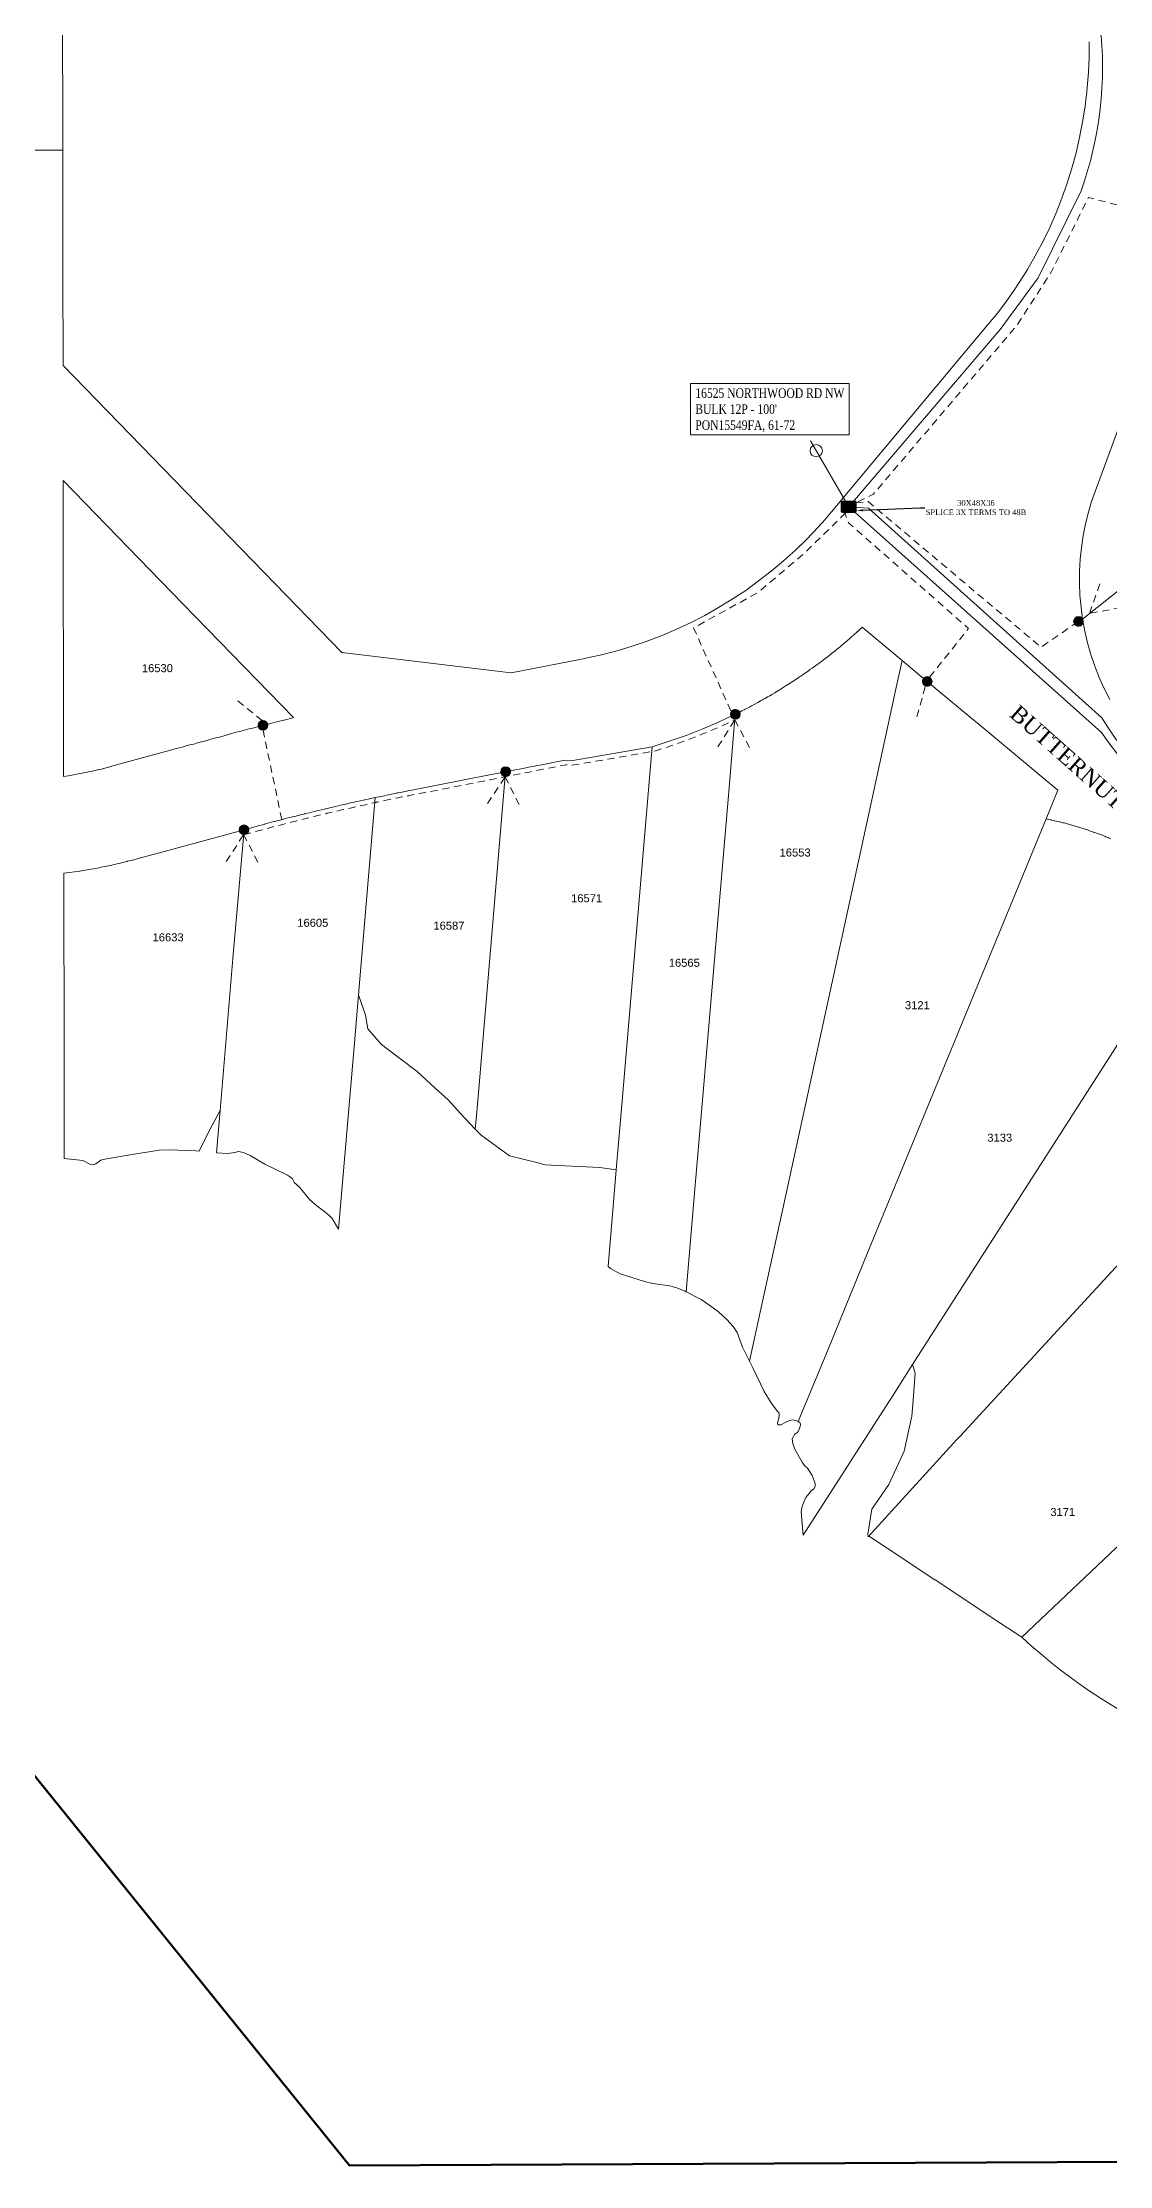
# Model space of a CAD drawing. Header units: feet. Extents: x 865220 to 2774701, y -2240498 to 961524.
# Drawn here: x 2765084 to 2765752, y 950776 to 952103 of the extents above; entities that cross this region are included whole.
import ezdxf
from ezdxf import colors
from ezdxf.entities.mleader import LeaderData, LeaderLine
from ezdxf.enums import TextEntityAlignment as Align
from ezdxf.lldxf.tags import DXFTag
from ezdxf.math import Vec2, Vec3

# ---------------------------------------------------------------- set-up
doc = ezdxf.new("R2010")
doc.units = ezdxf.units.FT
doc.header["$LTSCALE"] = 0.015
doc.header["$MEASUREMENT"] = 0
doc.linetypes.add('DASHED', pattern=[5, 3, -2])
for name, color, linetype, lineweight in [('48B', 112, '48B', 5), ('DETAIL', 7, 'Continuous', 5), ('DROP BURIED', 7, 'DASHED', 5), ('Parcels', 7, 'Continuous', 0), ('PROP_TEL', 6, 'Continuous', 5), ('Route_3_PSAs', 1, 'Continuous', 100), ('RUNNING LINE (UNDERGROUND)', 10, 'Continuous', 40), ('TAIL', 1, 'MST', 5), ('TERMINALS', 7, 'Continuous', 5)]:
    doc.layers.add(name, color=color, linetype=linetype, lineweight=lineweight)
for name, color, linetype in [('Scott County Addresses', 7, 'Continuous'), ('STREET NAME', 7, 'Continuous'), ('TELEPHONE STRUCT-PROP', 6, 'Continuous')]:
    doc.layers.add(name, color=color, linetype=linetype)
doc.styles.add('Dimensions 100', font='arial.ttf')
doc.styles.add('Line', font='txt.shx', dxfattribs={"height": 3})
doc.styles.add('SIMPLEX', font='times.ttf', dxfattribs={"width": 0.8})
doc.styles.get("Standard").update_dxf_attribs({"font": 'times.ttf'})
doc.styles.add('Utilities', font='arial.ttf', dxfattribs={"height": 2.5})
tags = doc.linetypes.add('48B', pattern='A,80,-5,["48B",Line,S=1.5,R=0,X=0,Y=-1.5],-20', length=105).pattern_tags.tags
tags[6] = DXFTag(74, 10)
tags = doc.linetypes.add('MST', pattern='A,5,-5,5,-5,["TAIL",Line,S=1.5,R=0,X=0,Y=-1.5],-20', length=40).pattern_tags.tags
tags[10] = DXFTag(74, 10)

# ---------------------------------------------------------------- blocks, each defined once
blk = doc.blocks.new('ACMAP_ANN_TEMPLATE_Scott County Address')
at = {"layer": 'Scott County Addresses', "style": 'Dimensions 100'}
blk.add_attdef('ScottCountyAddress', (0, 0), '', height=50, dxfattribs=at)
blk = doc.blocks.new('NEW HH')
at = {"ltscale": 40, "true_color": 0xffffff}
h = blk.add_hatch(color=7, dxfattribs=at)
h.dxf.hatch_style = 1
h.paths.add_polyline_path([(-0.061, -0.031, 0.414214), (-0.046, -0.046), (0.046, -0.046, 0.414214), (0.061, -0.031), (0.061, 0.031, 0.414214), (0.046, 0.046), (-0.046, 0.046, 0.414214), (-0.061, 0.031)])
at = {"layer": 'RUNNING LINE (UNDERGROUND)', "color": 6, "lineweight": 0, "const_width": 0.005, "flags": 128}
blk.add_lwpolyline([(-0.061, 0.031), (-0.061, -0.031, 0.414214), (-0.046, -0.046), (0.046, -0.046, 0.414214), (0.061, -0.031), (0.061, 0.031, 0.414214), (0.046, 0.046), (-0.046, 0.046, 0.414214)], format="xyb", close=True, dxfattribs=at)
at = {"layer": 'TELEPHONE STRUCT-PROP', "color": 18, "true_color": 0x000000, "style": 'Utilities'}
blk.add_text('HH', height=0.05, dxfattribs=at).set_placement((0, 0), align=Align.MIDDLE_CENTER)
blk = doc.blocks.new('Proposed FlowerPot')
at = {"lineweight": 5, "ltscale": 100, "true_color": 0xffffff}
h = blk.add_hatch(color=7, dxfattribs=at)
h.dxf.hatch_style = 1
h.paths.add_polyline_path([(-0.06, 0, 0.414214), (0, -0.06, 0.414214), (0.06, 0, 0.414214), (0, 0.06, 0.414214)])
at = {"lineweight": 5, "ltscale": 100}
blk.add_circle((0, 0), 0.0604, dxfattribs=at)
at = {"layer": 'RUNNING LINE (UNDERGROUND)', "color": 6, "lineweight": 5, "const_width": 0.00907, "flags": 128}
blk.add_lwpolyline([(-0.06, 0, -0.414214), (0, 0.06, -0.414214), (0.06, 0, -0.414214), (0, -0.06, -0.414214), (-0.06, 0)], format="xyb", dxfattribs=at)
at = {"color": 18, "linetype": 'ByBlock', "lineweight": 5, "ltscale": 100, "true_color": 0x000000, "style": 'Dimensions 100'}
blk.add_text('F', height=0.0744, dxfattribs=at).set_placement((-0.029, -0.037))
blk = doc.blocks.new('TERMINAL')
at = {"lineweight": 5, "ltscale": 0.5, "flags": 128}
blk.add_lwpolyline([(-0.1, -0.6), (-0.1, 44.8)], dxfattribs=at)
at = {"lineweight": 5, "ltscale": 0.5}
blk.add_circle((-0.1, 37.6), 3.83, dxfattribs=at)

msp = doc.modelspace()

# ---------------------------------------------------------------- linework, layer by layer
at = {"layer": '48B', "lineweight": 5, "ltscale": 100, "flags": 128}
msp.add_lwpolyline([(2765466.2, 952633.2), (2765463, 952615.2), (2765625.6, 952408.6), (2765596.4, 952385.2), (2765680.9, 952281.4, -0.157317), (2765745.7, 952114.2, -0.112886), (2765733.8, 952010.4), (2765706.9, 951956.1), (2765683.1, 951923.9), (2765588.4, 951813.1)], format="xyb", dxfattribs=at)
at = {"layer": 'DROP BURIED', "lineweight": 5, "ltscale": 100, "flags": 128}
for points in [[(2765807.2, 951988.9), (2765738.3, 952006.3), (2765715.3, 951960.1), (2765693.6, 951926.4), (2765603.9, 951821), (2765589.9, 951814)], [(2765586.6, 951809.4), (2765560.5, 951783.8), (2765531.4, 951759.3), (2765491.4, 951737.4), (2765517.2, 951680), (2765508.6, 951675.9), (2765498.2, 951671.5), (2765487.8, 951667.4), (2765477.1, 951663.6), (2765466.3, 951660.2), (2765414.7, 951651.4), (2765411.6, 951651.8), (2765409.5, 951651.4), (2765407.1, 951650.9), (2765403.2, 951650.1), (2765400, 951649.5), (2765397.3, 951649), (2765394.2, 951648.4), (2765391.6, 951647.9), (2765388.8, 951647.3), (2765386.2, 951646.8), (2765383.1, 951646.2), (2765380.4, 951645.7), (2765377.3, 951645.1), (2765374.5, 951644.5), (2765364.3, 951642.5), (2765314.7, 951632.8), (2765313.3, 951632.5), (2765312.8, 951632.5), (2765311.4, 951632.2), (2765308.9, 951631.7), (2765306.7, 951631.2), (2765306.4, 951631.2), (2765304.2, 951630.7), (2765301.3, 951630.1), (2765300, 951629.9), (2765298.6, 951629.6), (2765295.7, 951629), (2765293.7, 951628.5), (2765292.9, 951628.4), (2765292.7, 951628.3), (2765291.2, 951628), (2765288.6, 951627.5), (2765286.6, 951627), (2765286.2, 951626.9), (2765282.8, 951626.2), (2765280.5, 951625.7), (2765280, 951625.6), (2765277.6, 951625), (2765274.7, 951624.4), (2765274.4, 951624.3), (2765271.4, 951623.6), (2765268.3, 951622.9), (2765268.2, 951622.9), (2765265.5, 951622.2), (2765262.3, 951621.5), (2765262, 951621.4), (2765259.4, 951620.8), (2765257.3, 951620.3), (2765255.6, 951619.9), (2765254.9, 951619.7), (2765252, 951619), (2765249.2, 951618.3), (2765249.1, 951618.3), (2765246.4, 951617.6), (2765244, 951617.1), (2765242.7, 951616.7), (2765241.2, 951616.3), (2765237.8, 951615.5), (2765236.3, 951615.1), (2765235.1, 951614.8), (2765232.9, 951614.2), (2765229.9, 951613.4), (2765229.8, 951613.4), (2765226.9, 951612.6), (2765223.6, 951611.8), (2765223.5, 951611.7), (2765219.8, 951610.7), (2765217.2, 951610), (2765211.1, 951608.3)], [(2765639, 951706.5), (2765663.3, 951737), (2765588.3, 951803.1), (2765585.3, 951810.7)], [(2765222.2, 951673.5), (2765234.5, 951614.6)]]:
    msp.add_lwpolyline(points, dxfattribs=at)
at = {"layer": 'DROP BURIED', "lineweight": 5, "ltscale": 100}
for points in [[(2765758.7, 951750.1), (2765739, 951746.4), (2765745.6, 951765.3)], [(2765221.7, 951679.5), (2765206.1, 951692)], [(2765631.1, 951681.8), (2765636.4, 951701.1)], [(2765506.6, 951663), (2765517.2, 951679.9), (2765526.6, 951662.3)], [(2765362.5, 951627.7), (2765373.6, 951644.4), (2765382.5, 951626.4)], [(2765199.2, 951591.4), (2765210, 951608.2), (2765219.2, 951590.5)]]:
    msp.add_lwpolyline(points, dxfattribs=at)
at = {"layer": 'Parcels', "lineweight": 5}
for p, q in [((2765095.9, 952434.6), (2765097, 952036)), ((2765738.8, 952094.1), (2765738.8, 952103.7)), ((2765738.4, 952084.5), (2765738.8, 952094.1)), ((2765737.1, 952069.8), (2765737.6, 952075)), ((2765737.6, 952075), (2765738.4, 952084.5)), ((2765734.7, 952053.7), (2765736.3, 952063.5)), ((2765736.3, 952063.5), (2765737, 952069.3)), ((2765737, 952069.3), (2765737.1, 952069.8)), ((2765732.8, 952043.9), (2765734.7, 952053.7)), ((2764869, 952035.9), (2765086.9, 952036)), ((2765086.9, 952036), (2765096.8, 952036)), ((2765096.8, 952036), (2765097, 952036)), ((2765097, 952036), (2765097, 951959.6)), ((2765728, 952024.7), (2765730.6, 952034.3)), ((2765730.6, 952034.3), (2765732.8, 952043.9)), ((2765725, 952015.3), (2765728, 952024.7)), ((2765721.7, 952005.9), (2765725, 952015.3)), ((2765714.1, 951987.6), (2765718.1, 951996.7)), ((2765718.1, 951996.7), (2765721.7, 952005.9)), ((2765709.8, 951978.7), (2765714.1, 951987.6)), ((2765734.7, 951742.9), (2766044.8, 951989.4)), ((2765700.2, 951961.3), (2765705.1, 951969.9)), ((2765705.1, 951969.9), (2765709.8, 951978.7)), ((2765097, 951959.6), (2765097, 951959.6)), ((2765097, 951959.6), (2765097.1, 951901.4)), ((2765692.4, 951949.1), (2765697.3, 951956.7)), ((2765697.3, 951956.7), (2765700.2, 951961.3)), ((2765681.7, 951934.3), (2765687.1, 951941.6)), ((2765687.1, 951941.6), (2765692.4, 951949.1)), ((2765675.9, 951927.3), (2765681.7, 951934.3)), ((2765577.7, 951809.8), (2765675.9, 951927.3)), ((2765675.9, 951927.3), (2765675.9, 951927.3)), ((2765097.1, 951901.4), (2765271.4, 951722)), ((2765172.1, 951752.5), (2765097.2, 951829.5)), ((2765097.2, 951829.5), (2765097.5, 951644.6)), ((2765573.5, 951804.9), (2765577.7, 951809.8)), ((2765562.3, 951792.9), (2765569.2, 951800.1)), ((2765569.2, 951800.1), (2765573.5, 951804.9)), ((2765547.7, 951779.2), (2765555.1, 951785.9)), ((2765555.1, 951785.9), (2765562.3, 951792.9)), ((2765532.1, 951766.7), (2765540, 951772.8)), ((2765540, 951772.8), (2765547.7, 951779.2)), ((2765515.6, 951755.3), (2765524, 951760.8)), ((2765524, 951760.8), (2765532.1, 951766.7)), ((2765218.2, 951705), (2765172.1, 951752.5)), ((2765172.1, 951752.5), (2765172.1, 951752.5)), ((2765489.5, 951740.6), (2765498.4, 951745.2)), ((2765498.4, 951745.2), (2765507.1, 951750.1)), ((2765507.1, 951750.1), (2765515.6, 951755.3)), ((2765461.8, 951728.9), (2765471.2, 951732.5)), ((2765471.2, 951732.5), (2765480.4, 951736.4)), ((2765480.4, 951736.4), (2765489.5, 951740.6)), ((2765271.4, 951722), (2765377.3, 951709.3)), ((2765377.3, 951709.3), (2765422.4, 951718.1)), ((2765422.4, 951718.1), (2765426.7, 951719)), ((2765426.7, 951719), (2765427.8, 951719.2)), ((2765427.8, 951719.2), (2765433.1, 951720.4)), ((2765433.1, 951720.4), (2765442.8, 951722.9)), ((2765442.8, 951722.9), (2765452.4, 951725.7)), ((2765452.4, 951725.7), (2765461.8, 951728.9)), ((2765618.2, 951700.2), (2765621.9, 951716.9)), ((2765621.9, 951716.9), (2765618.2, 951700.2)), ((2765621.9, 951716.9), (2765621.9, 951716.9)), ((2765241.3, 951681.3), (2765218.2, 951705)), ((2765631.3, 951709), (2765631.3, 951709)), ((2765603.3, 951631.8), (2765618.2, 951700.2)), ((2765618.2, 951700.2), (2765603.3, 951631.8)), ((2765664.3, 951681.5), (2765643.7, 951698.7)), ((2765219.3, 951675.8), (2765222.1, 951676.5)), ((2765222.1, 951676.5), (2765224.6, 951677.1)), ((2765224.6, 951677.1), (2765227.1, 951677.7)), ((2765227.1, 951677.7), (2765228.5, 951678.1)), ((2765228.5, 951678.1), (2765230, 951678.5)), ((2765230, 951678.5), (2765232.5, 951679.1)), ((2765232.5, 951679.1), (2765234.9, 951679.7)), ((2765234.9, 951679.7), (2765235.4, 951679.8)), ((2765235.4, 951679.8), (2765237.7, 951680.4)), ((2765237.7, 951680.4), (2765240.1, 951681)), ((2765240.1, 951681), (2765241.3, 951681.3)), ((2765517.5, 951683.4), (2765514, 951642.5)), ((2765514, 951642.5), (2765517.5, 951683.4)), ((2765669.9, 951676.9), (2765664.3, 951681.5)), ((2765719.1, 951635.9), (2765669.9, 951676.9)), ((2765169.8, 951662.4), (2765171.7, 951662.9)), ((2765171.7, 951662.9), (2765174.2, 951663.6)), ((2765174.2, 951663.6), (2765176.5, 951664.2)), ((2765176.5, 951664.2), (2765178.8, 951664.8)), ((2765178.8, 951664.8), (2765181.2, 951665.5)), ((2765181.2, 951665.5), (2765183.7, 951666.2)), ((2765183.7, 951666.2), (2765186.4, 951666.9)), ((2765186.4, 951666.9), (2765189.6, 951667.8)), ((2765189.6, 951667.8), (2765192.6, 951668.6)), ((2765192.6, 951668.6), (2765195.7, 951669.4)), ((2765195.7, 951669.4), (2765199.1, 951670.4)), ((2765199.1, 951670.4), (2765200.6, 951670.8)), ((2765200.6, 951670.8), (2765201.8, 951671.1)), ((2765201.8, 951671.1), (2765204.5, 951671.9)), ((2765204.5, 951671.9), (2765207.3, 951672.6)), ((2765207.3, 951672.6), (2765208.2, 951672.8)), ((2765208.2, 951672.8), (2765211.3, 951673.7)), ((2765211.3, 951673.7), (2765214.1, 951674.4)), ((2765214.1, 951674.4), (2765215.7, 951674.8)), ((2765215.7, 951674.8), (2765219.3, 951675.8)), ((2765465.6, 951663.1), (2765464.3, 951648.5)), ((2765119.1, 951648.7), (2765122.1, 951649.4)), ((2765122.1, 951649.4), (2765122.2, 951649.5)), ((2765122.2, 951649.5), (2765125.2, 951650.2)), ((2765125.2, 951650.2), (2765128.3, 951651.1)), ((2765125.2, 951650.2), (2765125.2, 951650.2)), ((2765128.3, 951651.1), (2765164.3, 951660.9)), ((2765164.3, 951660.9), (2765167.3, 951661.7)), ((2765167.3, 951661.7), (2765169.8, 951662.4)), ((2765097.5, 951644.6), (2765100.5, 951645)), ((2765100.5, 951645), (2765100.6, 951645)), ((2765100.6, 951645), (2765103.7, 951645.6)), ((2765103.7, 951645.6), (2765104.4, 951645.7)), ((2765104.4, 951645.7), (2765106.8, 951646.1)), ((2765106.8, 951646.1), (2765108.5, 951646.4)), ((2765108.5, 951646.4), (2765109.9, 951646.7)), ((2765109.9, 951646.7), (2765112.4, 951647.2)), ((2765112.4, 951647.2), (2765113, 951647.4)), ((2765113, 951647.4), (2765115.4, 951647.9)), ((2765115.4, 951647.9), (2765116.1, 951648)), ((2765116.1, 951648), (2765118.7, 951648.6)), ((2765118.7, 951648.6), (2765119.1, 951648.7)), ((2765373.9, 951647.5), (2765356.9, 951446.9)), ((2765356.9, 951446.9), (2765373.9, 951647.5)), ((2765446.5, 951439.3), (2765464.3, 951648.5)), ((2765464.3, 951648.5), (2765446.5, 951439.3)), ((2765464.3, 951648.5), (2765464.3, 951648.5)), ((2765514, 951642.5), (2765496.3, 951435)), ((2765496.3, 951435), (2765514, 951642.5)), ((2765292.3, 951631.3), (2765281.8, 951508)), ((2765547.2, 951374.4), (2765603.3, 951631.8)), ((2765603.3, 951631.8), (2765547.2, 951374.4)), ((2765711.8, 951618.1), (2765719.1, 951635.9)), ((2765210.3, 951611.2), (2765158.9, 951597.2)), ((2765203.6, 951533.2), (2765210.3, 951611.2)), ((2765711.8, 951618.1), (2765598.3, 951342.2)), ((2765712.5, 951617.9), (2765711.8, 951618.1)), ((2765714.6, 951617.5), (2765712.5, 951617.9)), ((2765715.1, 951617.4), (2765714.6, 951617.5)), ((2765715.3, 951617.3), (2765715.1, 951617.4)), ((2765717.4, 951616.8), (2765715.3, 951617.3)), ((2765717.9, 951616.7), (2765717.4, 951616.8)), ((2765718.1, 951616.7), (2765717.9, 951616.7)), ((2765720.2, 951616.2), (2765718.1, 951616.7)), ((2765720.7, 951616.1), (2765720.2, 951616.2)), ((2765721, 951616), (2765720.7, 951616.1)), ((2765722.4, 951615.6), (2765721, 951616)), ((2765723.1, 951615.5), (2765722.4, 951615.6)), ((2765723.8, 951615.3), (2765723.1, 951615.5)), ((2765724.1, 951615.2), (2765723.8, 951615.3)), ((2765725.9, 951614.7), (2765724.1, 951615.2)), ((2765726.1, 951614.7), (2765725.9, 951614.7)), ((2765726.6, 951614.5), (2765726.1, 951614.7)), ((2765728, 951614.1), (2765726.6, 951614.5)), ((2765728.7, 951613.9), (2765728, 951614.1)), ((2765729.4, 951613.7), (2765728.7, 951613.9)), ((2765730.8, 951613.3), (2765729.4, 951613.7)), ((2765731.4, 951613.1), (2765730.8, 951613.3)), ((2765732.2, 951612.9), (2765731.4, 951613.1)), ((2765732.4, 951612.8), (2765732.2, 951612.9)), ((2765734.2, 951612.3), (2765732.4, 951612.8)), ((2765735, 951612), (2765734.2, 951612.3)), ((2765737, 951611.4), (2765735, 951612)), ((2765735, 951612), (2765735, 951612)), ((2765737.2, 951611.3), (2765737, 951611.4)), ((2765737.8, 951611.1), (2765737.2, 951611.3)), ((2765739.1, 951610.6), (2765737.8, 951611.1)), ((2765739.7, 951610.4), (2765739.1, 951610.6)), ((2765740.5, 951610.2), (2765739.7, 951610.4)), ((2765742, 951609.6), (2765740.5, 951610.2)), ((2765742.4, 951609.5), (2765742, 951609.6)), ((2765158.9, 951597.2), (2765144.1, 951593.2)), ((2765743.3, 951609.2), (2765742.4, 951609.5)), ((2765744.7, 951608.6), (2765743.3, 951609.2)), ((2765745.2, 951608.5), (2765744.7, 951608.6)), ((2765746, 951608.2), (2765745.2, 951608.5)), ((2765746.9, 951607.8), (2765746, 951608.2)), ((2765747.9, 951607.4), (2765746.9, 951607.8)), ((2765748.7, 951607.1), (2765747.9, 951607.4)), ((2765749.1, 951606.9), (2765748.7, 951607.1)), ((2765750.6, 951606.4), (2765749.1, 951606.9)), ((2765750.6, 951606.3), (2765750.6, 951606.4)), ((2765751.4, 951606), (2765750.6, 951606.3)), ((2765752.3, 951605.6), (2765751.4, 951606)), ((2765101, 951584.5), (2765097.6, 951584)), ((2765097.6, 951584), (2765097.8, 951468.9)), ((2765102.6, 951584.7), (2765101, 951584.5)), ((2765104.3, 951584.9), (2765102.6, 951584.7)), ((2765107.4, 951585.4), (2765104.3, 951584.9)), ((2765107.7, 951585.4), (2765107.4, 951585.4)), ((2765111, 951586), (2765107.7, 951585.4)), ((2765112.3, 951586.2), (2765111, 951586)), ((2765114.4, 951586.5), (2765112.3, 951586.2)), ((2765116.4, 951586.9), (2765114.4, 951586.5)), ((2765117.7, 951587.1), (2765116.4, 951586.9)), ((2765120.5, 951587.7), (2765117.7, 951587.1)), ((2765121, 951587.8), (2765120.5, 951587.7)), ((2765124.3, 951588.4), (2765121, 951587.8)), ((2765124.5, 951588.5), (2765124.3, 951588.4)), ((2765127.6, 951589.1), (2765124.5, 951588.5)), ((2765129.1, 951589.5), (2765127.6, 951589.1)), ((2765130.9, 951589.9), (2765129.1, 951589.5)), ((2765133, 951590.4), (2765130.9, 951589.9)), ((2765134.2, 951590.7), (2765133, 951590.4)), ((2765137.3, 951591.4), (2765134.2, 951590.7)), ((2765137.5, 951591.5), (2765137.3, 951591.4)), ((2765140.5, 951592.2), (2765137.5, 951591.5)), ((2765140.8, 951592.3), (2765140.5, 951592.2)), ((2765144.1, 951593.2), (2765140.8, 951592.3)), ((2765813.7, 951566.4), (2765628.4, 951277.1)), ((2765628.4, 951277.1), (2765813.7, 951566.4)), ((2765203.6, 951533.2), (2765195.4, 951435.8)), ((2765279.7, 951482.9), (2765281.8, 951508)), ((2765281.8, 951508), (2765286.3, 951495.4)), ((2765281.8, 951508), (2765281.8, 951508)), ((2765286.3, 951495.4), (2765287.8, 951486.9)), ((2765269.4, 951361.7), (2765279.7, 951482.9)), ((2765287.8, 951486.9), (2765296.1, 951477.3)), ((2765296.1, 951477.3), (2765299, 951475)), ((2765097.8, 951468.9), (2765097.9, 951405.8)), ((2765299, 951475), (2765318.5, 951460.1)), ((2765658.3, 951232.5), (2765875, 951467.9)), ((2765318.5, 951460.1), (2765329.8, 951449.7)), ((2765329.8, 951449.7), (2765337.9, 951442.4)), ((2765337.9, 951442.4), (2765345.7, 951434)), ((2765356.9, 951446.9), (2765355.7, 951432.7)), ((2765355.7, 951432.7), (2765356.9, 951446.9)), ((2765443.1, 951398.7), (2765446.5, 951439.3)), ((2765446.5, 951439.3), (2765443.1, 951398.7)), ((2765182.2, 951410.3), (2765188.9, 951424)), ((2765188.9, 951424), (2765195.4, 951435.8)), ((2765195.4, 951435.8), (2765193.1, 951409.4)), ((2765195.4, 951435.8), (2765195.4, 951435.8)), ((2765345.7, 951434), (2765354.9, 951424.2)), ((2765355.7, 951432.7), (2765354.9, 951424.2)), ((2765354.9, 951424.2), (2765355.7, 951432.7)), ((2765354.9, 951424.2), (2765358.5, 951420.4)), ((2765355.7, 951432.7), (2765355.7, 951432.7)), ((2765496.3, 951435), (2765492.5, 951389.2)), ((2765144.2, 951409), (2765157.3, 951411)), ((2765157.3, 951411), (2765163.2, 951411.2)), ((2765163.2, 951411.2), (2765180.2, 951410.5)), ((2765358.5, 951420.4), (2765376.4, 951407.5)), ((2765097.9, 951405.8), (2765109.4, 951404.5)), ((2765109.4, 951404.5), (2765114.2, 951402.1)), ((2765114.2, 951402.1), (2765115.9, 951401.9)), ((2765115.9, 951401.9), (2765117.6, 951402.5)), ((2765117.6, 951402.5), (2765120.8, 951404.7)), ((2765120.8, 951404.7), (2765122, 951405.2)), ((2765122, 951405.2), (2765134, 951407.2)), ((2765134, 951407.2), (2765142.9, 951408.8)), ((2765142.9, 951408.8), (2765144.2, 951409)), ((2765180.2, 951410.5), (2765182.2, 951410.3)), ((2765193.1, 951409.4), (2765196.7, 951409.1)), ((2765196.7, 951409.1), (2765200.2, 951409)), ((2765200.2, 951409), (2765204.5, 951409.6)), ((2765204.5, 951409.6), (2765206.8, 951410.2)), ((2765206.8, 951410.2), (2765210, 951409.6)), ((2765210, 951409.6), (2765214.1, 951407.7)), ((2765214.1, 951407.7), (2765223.4, 951402.2)), ((2765223.4, 951402.2), (2765237.5, 951395.4)), ((2765376.4, 951407.5), (2765393.3, 951403.2)), ((2765393.3, 951403.2), (2765398.7, 951401.8)), ((2765398.7, 951401.8), (2765402.6, 951401.6)), ((2765402.6, 951401.6), (2765432.8, 951400.2)), ((2765432.8, 951400.2), (2765443.1, 951398.7)), ((2765443.1, 951398.7), (2765441.2, 951376.1)), ((2765237.5, 951395.4), (2765239.3, 951394.2)), ((2765239.3, 951394.2), (2765240.5, 951393.1)), ((2765240.5, 951393.1), (2765241.7, 951391)), ((2765241.7, 951391), (2765241.7, 951390.9)), ((2765241.7, 951390.9), (2765244.9, 951387.9)), ((2765244.9, 951387.9), (2765251.4, 951380)), ((2765488.7, 951344.7), (2765492.5, 951389.2)), ((2765251.4, 951380), (2765256.8, 951375.4)), ((2765256.8, 951375.4), (2765260.7, 951372.6)), ((2765260.7, 951372.6), (2765263.5, 951370.2)), ((2765441.2, 951376.1), (2765438, 951338.4)), ((2765534.1, 951314.6), (2765547.2, 951374.4)), ((2765547.2, 951374.4), (2765534.1, 951314.6)), ((2765263.5, 951370.2), (2765265.4, 951368.3)), ((2765265.4, 951368.3), (2765269.4, 951361.7)), ((2765488.7, 951344.7), (2765486.8, 951322.5)), ((2765486.8, 951322.5), (2765488.7, 951344.7)), ((2765438, 951338.4), (2765439.4, 951337)), ((2765439.4, 951337), (2765445.6, 951333.7)), ((2765445.6, 951333.7), (2765460.8, 951328.9)), ((2765598.3, 951342.2), (2765575.7, 951287.1)), ((2765460.8, 951328.9), (2765465.9, 951327.7)), ((2765465.9, 951327.7), (2765476.3, 951326.3)), ((2765476.3, 951326.3), (2765480.4, 951325.2)), ((2765480.4, 951325.2), (2765486.2, 951322.8)), ((2765486.2, 951322.8), (2765486.8, 951322.5)), ((2765486.8, 951322.5), (2765496.1, 951317.6)), ((2765486.8, 951322.5), (2765486.8, 951322.5)), ((2765496.1, 951317.6), (2765501.6, 951314)), ((2765501.6, 951314), (2765506.9, 951309.9)), ((2765506.9, 951309.9), (2765512.2, 951305.2)), ((2765512.2, 951305.2), (2765516.1, 951300.9)), ((2765526.4, 951279.1), (2765534.1, 951314.6)), ((2765534.1, 951314.6), (2765526.4, 951279.1)), ((2765516.1, 951300.9), (2765518.6, 951297.1)), ((2765518.6, 951297.1), (2765522, 951288)), ((2765522, 951288), (2765526.4, 951279.1)), ((2765526.4, 951279.1), (2765528.6, 951274.5)), ((2765556.9, 951241.4), (2765575.7, 951287.1)), ((2765528.6, 951274.5), (2765535.6, 951260.1)), ((2765617.2, 951259.6), (2765628.4, 951277.1)), ((2765628.4, 951277.1), (2765630, 951271.6)), ((2765630, 951271.6), (2765628.6, 951252.1)), ((2765535.6, 951260.1), (2765539.9, 951253.1)), ((2765539.9, 951253.1), (2765543.9, 951247.8)), ((2765560, 951170.4), (2765617.2, 951259.6)), ((2765628.6, 951252.1), (2765628, 951244.8)), ((2765696.6, 951106.6), (2765855.3, 951257)), ((2765544.7, 951243.4), (2765543.8, 951240.6)), ((2765543.8, 951240.6), (2765544.2, 951239.3)), ((2765543.9, 951247.8), (2765544.8, 951247)), ((2765544.2, 951239.3), (2765546, 951239.4)), ((2765545, 951245.6), (2765544.7, 951243.4)), ((2765544.8, 951247), (2765545, 951245.6)), ((2765546, 951239.4), (2765549, 951241.1)), ((2765549, 951241.1), (2765551.5, 951242.1)), ((2765551.5, 951242.1), (2765553.4, 951242.5)), ((2765553.4, 951242.5), (2765556, 951241.9)), ((2765556, 951241.9), (2765556.9, 951241.4)), ((2765556.9, 951241.4), (2765557.8, 951240.8)), ((2765558.1, 951238.3), (2765556.9, 951235.1)), ((2765557.8, 951240.8), (2765558.2, 951239.7)), ((2765558.2, 951239.7), (2765558.1, 951238.3)), ((2765628, 951244.8), (2765623, 951222.9)), ((2765554.7, 951233.6), (2765553.1, 951230.6)), ((2765553.1, 951230.6), (2765553.4, 951227.8)), ((2765553.4, 951227.8), (2765554.8, 951224.1)), ((2765555.5, 951234.2), (2765554.7, 951233.6)), ((2765556.2, 951234.4), (2765555.5, 951234.2)), ((2765556.9, 951235.1), (2765556.2, 951234.4)), ((2765600.5, 951169.4), (2765656.1, 951230.1)), ((2765656.1, 951230.1), (2765658.3, 951232.5)), ((2765658.3, 951232.5), (2765658.7, 951232.2)), ((2765554.8, 951224.1), (2765559.3, 951216)), ((2765559.3, 951216), (2765560.8, 951214)), ((2765560.8, 951214), (2765562.7, 951212.3)), ((2765562.7, 951212.3), (2765565.5, 951207.8)), ((2765623, 951222.9), (2765613.5, 951202.1)), ((2765566.6, 951199.3), (2765565, 951198.1)), ((2765565.5, 951207.8), (2765567.5, 951202.7)), ((2765567.4, 951200.8), (2765566.6, 951199.3)), ((2765567.5, 951202.7), (2765567.4, 951200.8)), ((2765613.5, 951202.1), (2765602.9, 951186.6)), ((2765559.1, 951187.8), (2765558.7, 951185)), ((2765558.7, 951185), (2765560, 951170.4)), ((2765560.1, 951190.7), (2765559.1, 951187.8)), ((2765561.7, 951193.9), (2765560.1, 951190.7)), ((2765563.4, 951196.3), (2765561.7, 951193.9)), ((2765565, 951198.1), (2765563.4, 951196.3)), ((2765602.9, 951186.6), (2765600.4, 951171.1)), ((2765600.4, 951171.1), (2765600.5, 951169.4)), ((2765600.9, 951169.9), (2765612.5, 951162.3)), ((2765612.5, 951162.3), (2765642.3, 951142.5)), ((2765642.3, 951142.5), (2765642.4, 951142.5)), ((2765642.4, 951142.5), (2765683.5, 951115.3)), ((2765683.5, 951115.3), (2765696.6, 951106.6))]:
    msp.add_line(p, q, dxfattribs=at)
for points in [[(2765770.9, 951899.5), (2765742.5, 951822.7), (2765740.3, 951816.3), (2765738.3, 951809.7), (2765736.5, 951802.5), (2765735.1, 951795.1), (2765733.9, 951787.7), (2765733.2, 951780.3), (2765732.8, 951772.8), (2765732.7, 951765.3), (2765733, 951757.8), (2765733.7, 951750.3), (2765734.7, 951742.9), (2765736, 951735.4), (2765737.8, 951728), (2765739.9, 951720.7), (2765742.3, 951713.5), (2765745.1, 951706.4), (2765748.2, 951699.4), (2765751.7, 951692.6)], [(2765596.9, 951737.8), (2765594.3, 951735.4), (2765594.2, 951735.4), (2765593.4, 951734.6), (2765591.7, 951733.1), (2765591.6, 951733), (2765589.8, 951731.4), (2765589, 951730.8), (2765588.9, 951730.6), (2765586.4, 951728.5), (2765586.2, 951728.3), (2765583.7, 951726.2), (2765583.4, 951726), (2765582, 951724.8), (2765581, 951724), (2765580.7, 951723.7), (2765578.2, 951721.8), (2765577.9, 951721.5), (2765577.6, 951721.3), (2765575.5, 951719.6), (2765575.1, 951719.3), (2765573.5, 951718.1), (2765572.7, 951717.5), (2765572.2, 951717.1), (2765569.9, 951715.4), (2765569.4, 951715), (2765569.3, 951715), (2765567.1, 951713.3), (2765566.5, 951712.9), (2765565.6, 951712.3), (2765564.2, 951711.3), (2765563.6, 951710.8), (2765561.3, 951709.2), (2765560.7, 951708.8), (2765560.7, 951708.8), (2765558.5, 951707.2), (2765557.7, 951706.7), (2765556, 951705.6), (2765555.5, 951705.3), (2765554.7, 951704.8), (2765552.6, 951703.4), (2765552.1, 951703), (2765551.8, 951702.8), (2765549.3, 951701.3), (2765546.9, 951699.7), (2765546.7, 951699.6), (2765543.9, 951697.9), (2765543.7, 951697.8), (2765542.2, 951696.8), (2765540.8, 951696), (2765540.7, 951696), (2765539.1, 951695), (2765537.8, 951694.2), (2765537.7, 951694.2), (2765537.7, 951694.2), (2765536.2, 951693.3), (2765535.2, 951692.8), (2765534.7, 951692.5), (2765534.6, 951692.4), (2765533.7, 951691.9), (2765531.6, 951690.7), (2765528.8, 951689.2), (2765527.7, 951688.6), (2765526.3, 951687.9), (2765526, 951687.7), (2765524.8, 951687.1), (2765523.7, 951686.6), (2765523.1, 951686.2), (2765522.6, 951686), (2765521.6, 951685.5), (2765520.8, 951685), (2765520.3, 951684.8), (2765519.5, 951684.4), (2765517.5, 951683.4), (2765507.4, 951678.7), (2765497.1, 951674.3), (2765486.7, 951670.2), (2765476.2, 951666.5), (2765465.6, 951663.1), (2765414.6, 951654.4), (2765411.5, 951654.8), (2765409, 951654.3), (2765406.5, 951653.8), (2765402.6, 951653.1), (2765399.4, 951652.4), (2765396.7, 951651.9), (2765393.6, 951651.3), (2765391, 951650.8), (2765388.2, 951650.3), (2765385.6, 951649.8), (2765382.5, 951649.1), (2765379.8, 951648.6), (2765376.8, 951648), (2765373.9, 951647.5), (2765363.7, 951645.5), (2765314.2, 951635.8), (2765312.7, 951635.5), (2765312.2, 951635.4), (2765310.8, 951635.1), (2765308.3, 951634.6), (2765306.1, 951634.2), (2765305.8, 951634.1), (2765303.6, 951633.7), (2765300.7, 951633.1), (2765299.4, 951632.8), (2765298, 951632.5), (2765295, 951631.9), (2765293.1, 951631.5), (2765292.3, 951631.3), (2765292.1, 951631.3), (2765290.5, 951630.9), (2765288, 951630.4), (2765286, 951630), (2765285.6, 951629.9), (2765282.1, 951629.1), (2765279.8, 951628.6), (2765279.3, 951628.5), (2765276.9, 951628), (2765274.1, 951627.3), (2765273.7, 951627.2), (2765270.7, 951626.5), (2765267.7, 951625.8), (2765267.6, 951625.8), (2765264.8, 951625.2), (2765261.6, 951624.4), (2765261.3, 951624.4), (2765258.7, 951623.7), (2765256.6, 951623.2), (2765254.9, 951622.8), (2765254.2, 951622.6), (2765251.2, 951621.9), (2765248.5, 951621.3), (2765248.4, 951621.2), (2765245.7, 951620.6), (2765243.3, 951620), (2765242, 951619.6), (2765240.5, 951619.2), (2765237.1, 951618.4), (2765235.6, 951618), (2765234.3, 951617.7), (2765232.1, 951617.1), (2765229.2, 951616.3), (2765229, 951616.3), (2765226.1, 951615.5), (2765222.9, 951614.7), (2765222.8, 951614.6), (2765219.1, 951613.6), (2765216.4, 951612.9), (2765210.3, 951611.2)], [(2765643.7, 951698.7), (2765631.3, 951709), (2765621.9, 951716.9), (2765596.9, 951737.8), (2765621.9, 951716.9)]]:
    msp.add_lwpolyline(points, dxfattribs=at)
at = {"layer": 'Parcels', "lineweight": 5, "ltscale": 50}
msp.add_arc((2765938.8, 951369.2), 357.2, 227.317, 305.4298, dxfattribs=at)
at = {"layer": 'Route_3_PSAs', "ltscale": 50, "flags": 128}
msp.add_lwpolyline([(2765847.9, 957447.7), (2768617.2, 957421.7), (2768600.1, 956806.7), (2768477.8, 956145.2), (2768507.8, 955585.1), (2769992.3, 955585.1), (2769862.1, 953817.7), (2766205.5, 950780.9), (2765276.3, 950776.5), (2764380.6, 951884), (2763720.6, 951884), (2763786.2, 954650.6), (2764381.1, 954801.5), (2766461.2, 954801.5), (2766410.2, 955994.1), (2765829.7, 956000.3), (2765847.9, 957447.7)], dxfattribs=at)
at = {"layer": 'TAIL', "lineweight": 5, "ltscale": 100, "flags": 128}
msp.add_lwpolyline([(2765588.4, 951813.1), (2765746.6, 951672), (2765751.1, 951665.6), (2765755.9, 951659.3), (2765760.9, 951653.3), (2765766.2, 951647.6), (2765771.8, 951642), (2765778.2, 951636.2), (2765785, 951630.8), (2765791.9, 951625.6), (2765799.1, 951621), (2765799.8, 951620.5), (2765800.2, 951620.2), (2765800.8, 951619.9), (2765802.8, 951618.6), (2765803.5, 951618.2), (2765804.2, 951617.7), (2765804.8, 951617.3), (2765805.4, 951617), (2765805.5, 951616.8), (2765805.7, 951616.7), (2765806.3, 951616.4), (2765806.9, 951616), (2765807.3, 951615.7), (2765807.8, 951615.4), (2765807.9, 951615.3), (2765808.3, 951615), (2765808.8, 951614.7), (2765809.3, 951614.4), (2765809.7, 951614.1), (2765809.9, 951614), (2765810, 951613.8), (2765810.1, 951613.8), (2765810.5, 951613.5), (2765811.1, 951613.1), (2765811.6, 951612.8), (2765811.9, 951612.6), (2765812, 951612.5), (2765812.4, 951612.2), (2765812.6, 951612.1), (2765813.1, 951611.7), (2765813.7, 951611.3), (2765814, 951611.1), (2765814.5, 951610.7), (2765814.9, 951610.5), (2765815.2, 951610.3), (2765822.9, 951604.4), (2765830.4, 951598.4), (2765837.6, 951592), (2765844.5, 951585.4), (2765851.2, 951578.6), (2765857.5, 951571.5), (2765863.6, 951564.3), (2765869.4, 951556.8), (2765872.1, 951553), (2765886.2, 951549.5), (2765892.8, 951537.5), (2765897.7, 951528.7), (2765902.1, 951519.8), (2765906.3, 951510.7), (2765910.1, 951501.5), (2765913.4, 951492.5), (2765916.3, 951483.4), (2765918.9, 951474.2), (2765921.2, 951464.9), (2765923.2, 951455), (2765924.3, 951452), (2765925.4, 951449.4), (2765927.7, 951444.8), (2765930.3, 951440.4), (2765933.2, 951436.1), (2765936.4, 951432.1), (2765939.9, 951428.4), (2765943.6, 951424.9), (2765947.6, 951421.6), (2765951.8, 951418.7), (2765956.3, 951416.1), (2765960.8, 951413.8), (2765961.1, 951413.7), (2765961.7, 951413.4), (2765962.5, 951413.1), (2765962.6, 951413), (2765963.3, 951412.8), (2765964, 951412.5), (2765964.2, 951412.4), (2765964.7, 951412.2), (2765965.2, 951412), (2765965.5, 951411.9), (2765970.7, 951409.5), (2765975.7, 951406.7), (2765980.5, 951403.6), (2765985.1, 951400.3), (2765989.6, 951396.7), (2765993.8, 951392.8), (2765997.7, 951388.6), (2766001.4, 951384.3), (2766004.7, 951379.9), (2766007.7, 951375.3), (2766010.5, 951370.6), (2766012.9, 951365.7), (2766015.1, 951360.7), (2766017, 951355.6), (2766018.6, 951350.4), (2766019.9, 951345), (2766020.8, 951339.7), (2766021.5, 951334.2), (2766021.8, 951328.8), (2766021.8, 951323.3), (2766021.5, 951317.8), (2766020.9, 951312.4), (2766020, 951307), (2766018.8, 951301.7), (2766017.2, 951296.4), (2766015.3, 951291.3), (2766013.2, 951286.3), (2766010.7, 951281.4), (2766008, 951276.6), (2766005, 951272.1), (2766001.8, 951267.7), (2765998.4, 951263.7), (2765983.6, 951252, -0.300732)], format="xyb", dxfattribs=at)

# ---------------------------------------------------------------- block references
at = {"layer": 'PROP_TEL', "lineweight": 5}
for name, p, xscale, yscale, zscale in [('NEW HH', (2765588.4, 951813.1), 80, 80, 80), ('Proposed FlowerPot', (2765732.1, 951741.4), 50, 50, 50), ('Proposed FlowerPot', (2765637.5, 951703.9), 50, 50, 50), ('Proposed FlowerPot', (2765222.1, 951676.5), 50, 50, 50), ('Proposed FlowerPot', (2765517.5, 951683.4), 50, 50, 50), ('Proposed FlowerPot', (2765373.9, 951647.5), 50, 50, 50), ('Proposed FlowerPot', (2765210.3, 951611.2), 50, 50, 50)]:
    msp.add_blockref(name, p, dxfattribs=dict(at, xscale=xscale, yscale=yscale, zscale=zscale))
at = {"layer": 'Scott County Addresses', "lineweight": 5, "xscale": 0.1, "yscale": 0.1, "zscale": 0.1}
for p, values in [((2765146.4, 951709.7), {'ScottCountyAddress': '16530'}), ((2765545.2, 951594.5), {'ScottCountyAddress': '16553'}), ((2765414.8, 951565.9), {'ScottCountyAddress': '16571'}), ((2765153.1, 951541.5), {'ScottCountyAddress': '16633'}), ((2765243.6, 951550.6), {'ScottCountyAddress': '16605'}), ((2765328.7, 951548.8), {'ScottCountyAddress': '16587'}), ((2765475.9, 951525.6), {'ScottCountyAddress': '16565'}), ((2765623.6, 951499.1), {'ScottCountyAddress': '3121'}), ((2765675.1, 951416.3), {'ScottCountyAddress': '3133'}), ((2765714.5, 951182.4), {'ScottCountyAddress': '3171'})]:
    msp.add_blockref('ACMAP_ANN_TEMPLATE_Scott County Address', p, dxfattribs=at).add_auto_attribs(values)
at = {"layer": 'TERMINALS', "lineweight": 5, "ltscale": 0.5, "rotation": 30}
msp.add_blockref('TERMINAL', (2765587, 951815.6), dxfattribs=at)

# ---------------------------------------------------------------- texts
at = {"layer": 'STREET NAME', "lineweight": 5, "ltscale": 40, "insert": (2765695, 951690), "char_height": 10, "attachment_point": 1, "rotation": 318.4451}
msp.add_mtext('BUTTERNUT CIR NW', dxfattribs=at)

# ---------------------------------------------------------------- next in the draw order: texts
at = {"layer": 'TERMINALS', "lineweight": 5, "ltscale": 0.5, "insert": (2765492.5, 951887.1), "char_height": 6, "attachment_point": 1, "style": 'SIMPLEX', "bg_fill": 19, "box_fill_scale": 1.5, "bg_fill_color": 256, "bg_fill_transparency": 0}
msp.add_mtext("16525 NORTHWOOD RD NW\\PBULK 12P - 100'\\PPON15549FA, 61-72", dxfattribs=at)

# ---------------------------------------------------------------- next in the draw order: leaders
at = {"layer": 'DETAIL', "lineweight": 5, "ltscale": 5}
ml = msp.add_multileader_mtext('Standard', dxfattribs=at)
ml.set_content('30X48X36\\PSPLICE 3X TERMS TO 48B', color=256)
ml.set_leader_properties()
ml.build(insert=Vec2(0, 0))
ml.multileader.update_dxf_attribs({"has_text_frame": 1, "text_left_attachment_type": 2, "text_right_attachment_type": 2, "dogleg_length": 3})
ctx = ml.context
ctx.base_point, ctx.char_height, ctx.landing_gap_size, ctx.plane_origin = Vec3(2765636.1, 951812.4), 3.5, 1.5, Vec3(2765686.3, 951816.3)
ctx.left_attachment, ctx.right_attachment, ctx.text_align_type = 2, 2, 1
notes = []
notes.append((ctx, [(1, (1, 1, 0), (2765633.1, 951812.4), (1, 0), 3, [(0, [(2765593.3, 951810.7)], 0, [])])]))
ctx.mtext.insert, ctx.mtext.alignment, ctx.mtext.flow_direction = Vec3(2765668, 951817.2), 2, 5
ctx.mtext.has_bg_fill, ctx.mtext.bg_color, ctx.mtext.bg_scale_factor, ctx.mtext.bg_transparency, ctx.mtext.use_window_bg_color = 1, -1027028792, 1.5, 0, 1
for ctx, leaders in notes:
    for number, flags, end, landing, length, lines in leaders:
        leader = LeaderData()
        leader.index, (leader.has_last_leader_line, leader.has_dogleg_vector, leader.attachment_direction) = number, flags
        leader.last_leader_point, leader.dogleg_vector, leader.dogleg_length = Vec3(end), Vec3(landing), length
        for number, points, colour, breaks in lines:
            line = LeaderLine()
            line.index, line.vertices, line.color, line.breaks = number, Vec3.list(points), colors.encode_raw_color(colour), breaks
            leader.lines.append(line)
        ctx.leaders.append(leader)

# ---------------------------------------------------------------- next in the draw order: linework, layer by layer
at = {"layer": 'DROP BURIED', "lineweight": 5, "ltscale": 100, "flags": 128}
msp.add_lwpolyline([(2765731.7, 951741.2), (2765708.7, 951725.3), (2765600.5, 951816.3), (2765588.3, 951814.9)], dxfattribs=at)
at = {"layer": 'TAIL', "lineweight": 5, "ltscale": 100, "flags": 128}
msp.add_lwpolyline([(2765588.4, 951813.1), (2765600.7, 951812.1), (2765746.7, 951681.2), (2765750.8, 951674.8), (2765755.1, 951668.5), (2765759.8, 951662.5), (2765764.7, 951656.6), (2765769.8, 951651), (2765775.3, 951645.7), (2765781.5, 951640), (2765788, 951634.7), (2765794.8, 951629.8), (2765801.7, 951625.2), (2765802.4, 951624.8), (2765802.8, 951624.5), (2765803.4, 951624.1), (2765805.5, 951622.8), (2765806.2, 951622.4), (2765806.9, 951621.9), (2765807.5, 951621.5), (2765808.1, 951621.2), (2765808.2, 951621.1), (2765808.4, 951620.9), (2765809.1, 951620.5), (2765809.6, 951620.2), (2765810.1, 951619.8), (2765810.6, 951619.5), (2765810.7, 951619.5), (2765811.1, 951619.1), (2765811.6, 951618.8), (2765812.1, 951618.5), (2765812.4, 951618.3), (2765812.7, 951618.1), (2765812.9, 951618), (2765813, 951617.9), (2765813.4, 951617.6), (2765813.9, 951617.3), (2765814.4, 951616.9), (2765814.8, 951616.7), (2765814.9, 951616.6), (2765815.3, 951616.3), (2765815.5, 951616.1), (2765816, 951615.8), (2765816.6, 951615.4), (2765816.9, 951615.1), (2765817.4, 951614.8), (2765817.8, 951614.5), (2765818.1, 951614.3), (2765826, 951608.4), (2765833.6, 951602.2), (2765840.9, 951595.7), (2765848, 951589), (2765854.9, 951582), (2765861.3, 951574.8), (2765867.5, 951567.4), (2765873.4, 951559.8), (2765875.1, 951557.4), (2765889, 951554)], dxfattribs=at)

doc.saveas('drawing.dxf')
